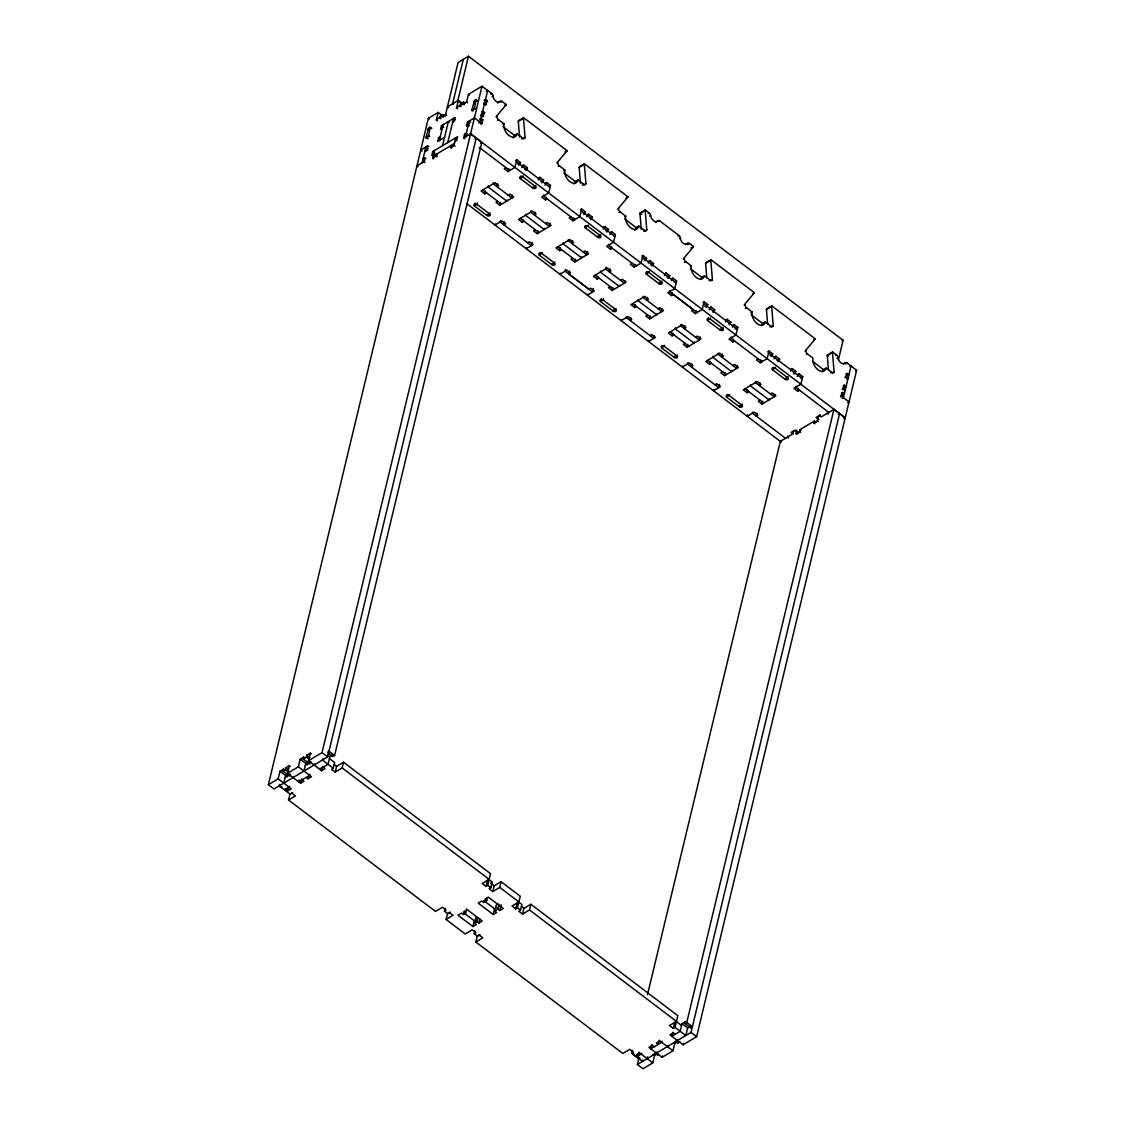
<?xml version="1.0" encoding="UTF-8"?>
<svg xmlns="http://www.w3.org/2000/svg" width="1125" height="1125" viewBox="0 0 1125 1125"><rect width="100%" height="100%" fill="white"/><g stroke="black" fill="none" stroke-linecap="round" stroke-linejoin="round"><path stroke-width="1.5" d="M476.058 99.591A2.264 0.956 -52.8 0 0 474.539 100.547L471.867 109.941A1.941 0.816 -52.8 0 0 472.823 110.602A1.941 0.816 -52.8 0 0 474.469 108.394L476.072 99.577M429.666 136.603L428.611 135.802L426.009 137.348A1.941 0.816 -52.8 0 0 426.966 138.009A1.941 0.816 -52.8 0 0 428.611 135.802L430.214 126.984A2.264 0.956 -52.8 0 0 428.681 127.955L426.009 137.348L428.119 138.952M476.423 100.223L477.478 101.025M474.905 138.853L476.198 138.08L327.628 756.928L273.98 788.977L268.369 784.716L428.372 118.28L438.173 112.416L442.041 115.341M422.128 162.773L425.939 146.911L428.273 148.683M417.994 166.683L416.939 165.881L423.858 161.747L424.772 157.936L425.827 158.737M426.08 151.509L425.025 150.722L426.755 149.681L427.669 145.87L428.723 146.672M268.369 784.716L278.17 778.866L279.998 771.244L283.458 769.177L284.512 769.978M437.4 120.825L436.345 120.037L438.173 112.416M279.52 784.448L279.183 785.883L289.983 794.067M289.673 776.137L283.008 771.075L283.458 769.177M436.345 120.037L442.589 114.666L445.05 116.536M454.908 141.567L456.638 140.527L457.552 136.716L432.745 151.537L431.831 155.348L433.561 154.322M283.008 771.075L285.342 769.683L285.792 767.784L289.252 765.717L290.306 766.519M443.194 117.366L442.139 116.564L442.589 114.666M433.702 158.92L432.647 158.119L434.475 150.511M440.269 136.716L438.539 137.756L437.625 141.553L444.544 137.419M452.63 122.259L454.359 121.219L455.273 117.422L441.436 125.691L440.522 129.502L442.252 128.461M283.795 783.127L285.623 775.505L288.647 773.691M302.133 779.78L304.003 781.2L300.544 783.267L287.423 773.325L289.252 765.717M439.355 140.527L443.166 124.664M442.139 116.564L445.598 114.497L458.1 62.452L468.478 56.25L843.103 340.284L838.434 359.719M432.647 158.119L436.106 156.052L436.556 154.153L437.611 154.955M285.145 788.709L284.794 790.144L289.673 786.305M288.619 775.336L288.914 774.155M442.561 145.673L448.355 121.556L449.17 122.175M463.289 59.358L452.616 103.781L453.431 104.4M285.947 789.455L287.817 790.875L288.858 786.586M293.048 777.586L293.302 776.517M642.909 1059.961L642.558 1061.381L631.758 1053.197L633.488 1052.17L629.747 1049.33L622.828 1053.464L475.847 942.019L482.766 937.884L479.025 935.044L477.295 936.084L474.188 933.736L475.917 932.695L472.177 929.855L465.244 933.989L446.105 919.477L453.023 915.342L449.283 912.502L447.553 913.542L444.445 911.18L446.175 910.153L442.434 907.313L435.516 911.447L288.534 800.016L289.898 794.292L292.669 792.647M447.75 142.566L453.544 118.448L455.175 119.7M468.478 56.25L457.805 100.673L461.911 103.781M287.423 773.325L298.364 766.8L300.192 759.178L303.652 757.111L304.706 757.913M457.58 108.759L456.539 107.972L458.367 100.35L462.923 103.809M309.867 764.072L303.188 759.009L303.652 757.111M456.539 107.972L463.627 102.094L465.033 103.162M451.575 148.233L450.52 147.431L450.984 145.533L452.742 146.869M299.095 780.061L298.659 781.847L309.6 775.322L309.853 774.239M303.188 759.009L306.366 757.125L306.83 755.212L310.289 753.145L311.344 753.947M464.217 104.808L463.163 104.006L463.627 102.094M300.544 783.267L301.57 778.992M450.52 147.431L453.994 145.364L455.822 137.756M303.975 771.061L305.803 763.439L307.969 762.145M323.156 767.222L325.027 768.642L321.567 770.709L308.461 760.767L310.289 753.145M463.163 104.006L466.622 101.939L468.45 94.317L482.006 86.217L491.611 93.459A2.587 1.631 59.1 0 1 493.073 96.061A5.175 3.248 59.1 0 0 495.984 101.278A5.175 3.248 59.1 0 0 500.133 101.419A2.587 1.631 59.1 0 1 502.2 101.489L506.152 104.484A2.587 1.631 59.1 0 1 505.941 104.977L496.013 116.873M308.812 763.27L309.094 762.089M306.141 777.389L308.011 778.809L309.037 774.52M464.709 138.755L463.655 137.953L464.569 134.142L466.298 133.116L467.353 133.917M467.606 126.689L466.552 125.902L467.466 122.091L474.413 117.942L481.908 123.623L480.938 124.2M314.072 765.028L314.339 763.959M465.412 136.912L469.223 121.036L470.63 122.105M308.461 760.767L322.017 752.667L482.006 86.217M319.95 768.206L319.697 769.289L328.064 764.283L329.892 756.675L332.48 755.114M322.777 758.602L322.439 760.022L333.239 768.22L331.509 769.247L335.25 772.087L342.183 767.953L343.547 762.244L490.528 873.675L489.15 879.384L482.231 883.519L485.986 886.359L487.716 885.333L489.08 879.623L492.188 881.972L490.809 887.681L489.08 888.722L492.834 891.562L499.753 887.414L501.117 881.705L520.27 896.217L518.892 901.927L511.973 906.075L515.714 908.916L517.444 907.875L518.822 902.166L521.916 904.514L520.552 910.223L518.822 911.264L522.562 914.105L529.495 909.97L530.859 904.247L677.841 1015.692L676.462 1021.402L669.544 1025.536L673.298 1028.377L675.028 1027.35L676.392 1021.627L681.581 1025.564M321.567 770.709L322.594 766.42M481.908 123.623L482.822 119.812L480.952 118.392L479.658 119.166M482.695 116.902L484.58 112.514L482.709 111.094L481.57 111.769M485.508 105.159L487.392 100.772L485.522 99.352L484.228 100.125M327.98 752.78L332.887 756.506L333.183 755.311M332.887 756.506L334.617 755.466L481.823 142.341L470.587 133.819L463.655 137.953M333.239 768.22L334.617 762.497L329.428 758.573M335.25 772.087L336.628 766.378L343.547 762.244M475.172 203.119L474.483 205.987L486.984 215.452A1.941 1.266 13.5 0 0 489.684 215.733A1.941 1.266 13.5 0 0 489.572 213.891L489.825 212.822M477.436 202.992L477.07 204.441L474.483 205.987A1.941 1.266 13.5 0 1 474.384 204.131A1.941 1.266 13.5 0 1 477.084 204.427L489.572 213.891L486.97 215.452L487.238 214.369M497.616 183.783L496.927 186.637L498.656 185.611L494.916 182.77L481.064 191.039L484.819 193.88L485.508 191.025M488.278 185.822L488.011 186.891L506.742 201.094L507.009 200.025M493.467 182.714L493.214 183.783L511.945 197.986L512.62 195.131M495.239 223.988L494.986 225.056L501.919 220.908L505.659 223.748L503.93 224.775L504.619 221.92M497.784 201.361L496.055 202.402L499.795 205.242L500.484 202.387M505.983 167.681L504.253 168.722L508.008 171.562L508.683 168.708M510.005 169.439L509.752 170.522L479.264 147.403M500.428 220.88L500.175 221.948L531.394 245.616L532.167 242.409M518.752 165.319L520.509 162.633L516.769 159.792L514.927 167.428L508.008 171.562M520.959 176.062L520.355 178.566L532.842 188.03A1.941 1.266 13.5 0 0 535.542 188.325A1.941 1.266 13.5 0 0 535.43 186.483L535.697 185.414M525.783 170.423L527.386 167.85L523.631 165.009L521.873 167.681M523.209 175.936L520.355 178.566A1.941 1.266 13.5 0 1 520.242 176.738A1.941 1.266 13.5 0 1 522.942 177.019L535.444 186.483L532.842 188.03L533.109 186.961M535.078 212.189L534.389 215.044L536.119 214.017L532.378 211.177L518.527 219.445L522.281 222.286L522.97 219.431M525.741 214.214L525.473 215.297L544.205 229.5L544.472 228.417M531.014 210.755L530.677 212.189L549.408 226.392L550.167 223.172M541.856 182.827L543.614 180.155L539.873 177.314L538.27 179.902M526.458 247.655L526.205 248.723L533.138 244.575L529.397 241.734L527.667 242.775M543.727 195.005L543.459 196.073L574.678 219.755L574.945 218.672M547.2 198.928L545.47 199.955L541.716 197.128L548.648 192.98L550.477 185.358L546.736 182.517L544.978 185.203M535.247 229.767L533.517 230.808L537.258 233.648L537.947 230.794M545.47 199.955L546.145 197.1M540.028 252.717L539.409 255.22L551.911 264.67A1.941 1.266 13.5 0 0 554.611 264.966A1.941 1.266 13.5 0 0 554.513 263.123L542.011 253.659A1.941 1.266 13.5 0 0 539.325 253.364A1.941 1.266 13.5 0 0 539.423 255.206L542.278 252.591M552.164 263.602L551.897 264.684L554.766 262.055M572.541 240.595L571.852 243.45L573.581 242.409L569.841 239.569L555.989 247.852L559.744 250.692L560.433 247.838M563.203 242.62L562.936 243.689L581.667 257.892L581.934 256.823M560.18 273.206L559.913 274.289L566.859 270.141L570.6 272.981L568.87 274.008L588.839 289.167L590.569 288.141L594.309 290.981L587.391 295.116L587.644 294.047M568.392 239.527L568.139 240.595L586.87 254.798L587.63 251.578M570.923 216.914L569.194 217.955L572.934 220.795L573.623 217.941M565.538 269.395L565.116 271.181L592.58 292.008L593.438 288.436M583.692 214.552L585.45 211.866L581.695 209.025L579.853 216.647L845.227 417.839L843.905 418.627M568.87 274.008L569.559 271.153M572.709 258.173L570.98 259.214L574.72 262.055L575.409 259.186M585.816 225.647L585.281 227.798L597.783 237.262A1.941 1.266 13.5 0 0 600.469 237.558A1.941 1.266 13.5 0 0 600.37 235.716L600.638 234.647M590.723 219.656L592.312 217.083L588.572 214.242L586.814 216.914M588.15 225.169L585.295 227.798A1.941 1.266 13.5 0 1 585.183 225.956A1.941 1.266 13.5 0 1 587.883 226.252L600.384 235.716L597.783 237.262L598.12 235.842M606.797 232.059L608.555 229.388L604.8 226.547L603.211 229.12M444.445 911.18L445.134 908.325M610.003 268.988L609.314 271.856L611.044 270.816L607.303 267.975L593.452 276.244L597.206 279.084L597.895 276.23M600.666 271.027L600.398 272.095L619.13 286.298L619.397 285.23M446.105 919.477L447.483 913.767L450.253 912.108M608.653 244.238L608.4 245.306L635.864 266.133L636.131 265.064M612.127 248.161L610.397 249.187L606.656 246.347L613.589 242.213L615.417 234.591L611.677 231.75L609.919 234.436M606.023 267.216L605.602 269.002L624.333 283.191L624.923 280.702M610.397 249.187L611.086 246.333M601.284 298.758L600.595 301.613L613.083 311.077A1.941 1.266 13.5 0 0 615.797 311.372A1.941 1.266 13.5 0 0 615.684 309.53L615.938 308.447M603.534 298.631L603.197 300.052L600.595 301.613A1.941 1.266 13.5 0 1 600.497 299.77A1.941 1.266 13.5 0 1 603.197 300.052L615.684 309.53L613.083 311.077L613.35 310.008M610.172 286.58L608.442 287.606L612.183 290.447L612.872 287.592M475.931 917.353L474.567 923.062L476.438 924.483L472.978 926.55L457.988 915.202L461.447 913.12L463.331 914.541L465.652 913.148L466.692 908.873M472.978 926.55L474.342 920.841L476.648 919.463M621.366 319.598L621.112 320.681L628.031 316.533L631.772 319.373L630.042 320.414L630.731 317.559M474.188 933.736L474.877 930.867M474.567 923.062L476.902 921.67L477.928 917.395M632.123 263.306L630.394 264.333L634.134 267.173L634.823 264.319M485.986 886.359L487.35 880.65L489.08 879.623M476.902 921.67L478.772 923.091L479.798 918.816M475.847 942.019L477.211 936.309L479.981 934.664M626.555 316.505L626.302 317.573L653.766 338.4L654.37 335.897M498.234 904.022L496.125 905.288L494.747 910.997L496.631 912.417L493.172 914.484L478.181 903.136L481.641 901.055L483.511 902.475L486.689 900.591L487.378 897.736M645.202 260.747L646.636 258.258L642.895 255.417L641.067 263.039L634.134 267.173M492.834 891.562L494.198 885.839L501.117 881.705M647.466 297.394L646.777 300.248L648.506 299.222L644.766 296.381L630.914 304.65L634.669 307.491L635.358 304.636M638.128 299.433L637.861 300.502L656.592 314.705L656.859 313.636M647.086 271.688L646.481 274.191L658.969 283.655A1.941 1.266 13.5 0 0 661.669 283.95A1.941 1.266 13.5 0 0 661.57 282.108L661.823 281.039M651.909 266.048L653.498 263.475L649.758 260.634L648.323 263.109M493.172 914.484L494.536 908.775L496.842 907.397M643.317 296.325L643.064 297.394L661.795 311.597L662.47 308.742M649.336 271.561L646.481 274.191A1.941 1.266 13.5 0 1 646.383 272.348A1.941 1.266 13.5 0 1 649.083 272.63L661.57 282.108L658.969 283.655L659.222 282.586M494.747 910.997L497.925 909.113L498.952 904.823M497.925 909.113L499.795 910.533L501.173 904.809M647.634 314.986L645.905 316.012L649.645 318.853L650.334 315.998M648.83 340.439L648.577 341.508L655.509 337.359L651.769 334.519L650.039 335.559M667.983 278.452L669.741 275.78L665.986 272.939L664.397 275.512M515.714 908.916L517.092 903.192L518.822 902.166M669.839 290.63L669.586 291.698L697.064 312.525L697.317 311.456M706.064 307.336L707.822 304.65L704.081 301.809L702.239 309.431L695.32 313.58L691.566 310.739L693.295 309.698L673.327 294.539L671.597 295.58L667.856 292.739L674.775 288.605L676.603 280.983L672.863 278.142L671.428 280.631M522.562 914.105L523.941 908.395L530.859 904.247M671.597 295.58L672.286 292.725M662.316 345.853L661.795 348.005L674.283 357.455A1.941 1.266 13.5 0 0 676.997 357.75A1.941 1.266 13.5 0 0 676.884 355.908L677.137 354.839M664.65 345.375L661.795 348.005A1.941 1.266 13.5 0 1 661.697 346.148A1.941 1.266 13.5 0 1 664.397 346.444L676.884 355.908L674.283 357.469L674.634 356.034M684.928 325.8L684.239 328.655L685.969 327.628L682.228 324.788L668.377 333.056L672.131 335.897L672.82 333.042M675.591 327.825L675.323 328.908L694.055 343.111L694.322 342.028M680.78 324.731L680.527 325.8L699.258 340.003L700.017 336.783M682.552 365.991L682.298 367.059L689.231 362.925L692.972 365.766L691.242 366.792L691.931 363.938M685.097 343.378L683.367 344.419L687.108 347.259L687.797 344.405M695.32 313.58L695.995 310.711M687.741 362.897L687.487 363.966L718.706 387.633L719.48 384.413M708.356 317.728L707.653 320.583L720.155 330.047A1.941 1.266 13.5 0 0 722.855 330.342A1.941 1.266 13.5 0 0 722.742 328.5L723.009 327.417M713.095 312.441L714.698 309.853L710.944 307.012L709.186 309.698M710.522 317.953L707.667 320.583A1.941 1.266 13.5 0 1 707.555 318.741A1.941 1.266 13.5 0 1 710.255 319.036L722.756 328.5L720.155 330.047L720.422 328.978M722.391 354.206L721.702 357.061L723.431 356.02L719.691 353.18L705.839 361.463L709.594 364.303L710.269 361.448M713.053 356.231L712.786 357.3L731.517 371.503L731.784 370.434M718.242 353.137L717.989 354.206L736.72 368.409L737.395 365.555M729.169 324.844L730.927 322.172L727.186 319.331L725.583 321.905M713.77 389.658L713.517 390.741L720.45 386.592L716.695 383.752L714.966 384.778M731.025 337.022L730.772 338.091L761.991 361.758L762.244 360.689M734.513 340.945L732.783 341.972L729.028 339.131L735.961 334.997L737.789 327.375L734.048 324.534L732.291 327.22M722.559 371.784L720.83 372.825L724.57 375.666L725.259 372.797M732.783 341.972L733.458 339.117M727.425 394.369L726.722 397.238L739.223 406.688A1.941 1.266 13.5 0 0 741.923 406.983A1.941 1.266 13.5 0 0 741.825 405.141L742.078 404.072M729.591 394.608L726.722 397.238A1.941 1.266 13.5 0 1 726.623 395.381A1.941 1.266 13.5 0 1 729.337 395.677L741.825 405.141L739.209 406.702L739.477 405.619M759.853 382.598L759.164 385.467L760.894 384.427L757.153 381.586L743.302 389.855L747.056 392.695L747.731 389.841M750.516 384.637L750.248 385.706L768.98 399.909L769.247 398.841M747.577 414.872L747.225 416.292L754.158 412.158L757.913 414.998L756.183 416.025L756.872 413.17M755.705 381.53L755.452 382.612L774.183 396.802L774.773 394.312M758.236 358.931L756.506 359.958L760.247 362.798L760.936 359.944M752.681 412.13L752.428 413.198L785.672 438.398M771.005 356.569L772.762 353.883L769.008 351.042L767.166 358.664L760.247 362.798M760.022 400.191L758.292 401.217L762.033 404.058L762.722 401.203M773.213 367.312L772.594 369.816L785.095 379.28A1.941 1.266 13.5 0 0 787.781 379.575A1.941 1.266 13.5 0 0 787.683 377.733L787.95 376.65M778.036 361.673L779.625 359.086L775.884 356.245L774.127 358.931M775.463 367.186L772.608 369.816A1.941 1.266 13.5 0 1 772.481 367.973A1.941 1.266 13.5 0 1 775.195 368.269L787.697 377.733L785.095 379.28L785.348 378.211M794.109 374.077L795.867 371.405L792.112 368.564L790.523 371.138M631.758 1053.197L632.447 1050.342M647.48 994.739L780.328 441.38L793.027 433.8L793.716 430.945M795.966 386.255L795.713 387.323L828.956 412.538M799.439 390.178L797.709 391.205L793.969 388.364L800.902 384.216L802.73 376.608L798.989 373.767L797.231 376.439M637.622 1054.266L636.947 1057.12L641.812 1053.295M797.709 391.205L798.398 388.35M639.127 1052.156L638.1 1056.431L636.216 1055.011L639.689 1052.944L652.795 1062.886L642.994 1068.75L637.369 1064.489L639.014 1057.669M787.584 436.036L788.344 438.019M795.347 430.369L796.106 430.327M797.077 434.433L796.022 433.631L796.852 430.284M647.17 1058.625L647.606 1056.839M651.839 1044.548L650.812 1048.838L661.739 1042.298L662.006 1041.23M796.022 433.631L799.495 431.564L799.945 429.652L814.373 421.045L816.117 422.367M652.795 1062.886L654.623 1055.278L657.436 1053.591M659.306 1040.091L658.28 1044.366L656.409 1042.945L659.869 1040.878L672.989 1050.82L662.048 1057.359L648.942 1047.417L652.402 1045.35L654.272 1046.77M656.438 1053.098L656.691 1052.03M655.172 1053.239L657.633 1055.109L657.914 1053.914M814.964 423.745L813.909 422.944L814.373 421.045M662.048 1057.359L662.386 1055.925M813.909 422.944L817.369 420.877L818.311 417.052L820.378 414.591M667.364 1046.559L667.617 1045.491M673.298 1028.377L674.663 1022.667L676.392 1021.627M672.778 1032.342L671.836 1036.266L680.203 1031.273L682.031 1023.652L685.491 1021.584L686.545 1022.386M672.989 1050.82L674.817 1043.213L677.841 1041.398M827.381 412.242L828.155 414.225M677.461 1040.527L677.714 1039.458M675.352 1041.173L677.812 1043.044L678.108 1041.848M845.198 417.853L833.962 409.331L686.77 1022.456L692.381 1026.717L690.652 1027.758L685.041 1023.497L685.491 1021.584M675.295 1034.198L673.425 1032.778L669.966 1034.845L683.072 1044.788L683.423 1043.367M690.244 1026.366L687.656 1027.913L685.828 1035.534L675.028 1027.35M840.572 396.872L842.456 392.47L844.341 393.891L841.092 395.831M842.33 389.573L844.214 385.172L846.084 386.592L843.497 388.153M845.142 377.831L847.027 373.43L848.911 374.85L845.339 376.987M690.652 1027.758L690.947 1026.562M637.369 1064.489L691.017 1032.427L839.587 413.592L838.294 414.366M683.072 1044.788L696.628 1036.688L856.631 370.237L847.083 362.967A2.587 1.631 59.1 0 0 845.016 362.911A5.175 3.248 59.1 0 1 840.881 362.77A5.175 3.248 59.1 0 1 837.956 357.553A2.587 1.631 59.1 0 0 836.494 354.938L832.542 351.942L827.353 355.05A2.587 1.631 59.1 0 0 827.297 355.655L828.492 370.139M556.861 163.012L566.789 151.102A2.587 1.631 59.1 0 0 567 150.609L523.547 117.675L518.344 120.769A2.587 1.631 59.1 0 0 518.302 121.373L519.595 137.081M617.709 209.137L627.638 197.227A2.587 1.631 59.1 0 0 627.848 196.748L584.381 163.8L579.192 166.908A2.587 1.631 59.1 0 0 579.136 167.513L580.444 183.206M683.325 258.891L693.253 246.98A2.587 1.631 59.1 0 0 693.464 246.502L689.513 243.506A2.587 1.631 59.1 0 0 687.445 243.436A5.175 3.248 59.1 0 1 683.297 243.295A5.175 3.248 59.1 0 1 680.372 238.078A2.587 1.631 59.1 0 0 678.923 235.477L659.784 220.964A2.587 1.631 59.1 0 0 657.703 220.894A5.175 3.248 59.1 0 1 653.569 220.753A5.175 3.248 59.1 0 1 650.644 215.536A2.587 1.631 59.1 0 0 649.181 212.92L645.23 209.925L640.041 213.033A2.587 1.631 59.1 0 0 639.984 213.637L641.278 229.331M744.173 305.016L754.102 293.119A2.587 1.631 59.1 0 0 754.312 292.627L710.859 259.678L705.656 262.786A2.587 1.631 59.1 0 0 705.614 263.391L706.809 277.875M805.022 351.155L814.95 339.244A2.587 1.631 59.1 0 0 815.147 338.766L771.694 305.817L766.505 308.911A2.587 1.631 59.1 0 0 766.448 309.516L767.658 324.014M458.367 100.35L447.427 106.889L448.481 107.677M486.352 91.237L487.659 90.464L480.009 122.217L478.716 122.991M490.627 94.036L491.611 93.459M492.089 96.652L493.073 96.061M471.895 109.927L474.483 108.38L475.538 109.181M484.144 102.713L487.392 100.772M483.469 103.838L484.608 103.162L486.478 104.583M497.531 102.966L500.133 101.419M427.669 145.87L420.75 150.005L422.156 151.073M501.23 102.066L502.2 101.489M481.008 114.637L484.58 112.514M480.488 115.678L481.795 114.905L483.666 116.325M466.552 125.902L468.281 124.861L469.336 125.662M504.534 105.455L506.152 104.484M504.647 105.75L505.941 104.977M479.897 121.556L482.822 119.812M424.772 157.936L423.042 158.963L424.8 160.298M433.097 156.22L454.444 143.466M497.433 120.206L498.403 119.616L504.028 123.877A9.07 5.695 59.1 0 0 508.978 135.52A9.07 5.695 59.1 0 0 517.134 133.819L522.759 138.08A2.587 1.631 59.1 0 0 525.08 137.602L523.491 118.28A2.587 1.631 59.1 0 1 523.547 117.675M502.889 124.552L504.028 123.877M480.53 143.114L481.823 142.341M518.302 121.373L523.491 118.28M513.07 137.883A9.07 5.695 59.1 0 0 514.547 135.366L517.134 133.819M521.452 138.853L522.759 138.08M522.816 138.952L525.08 137.602M515.798 160.383L516.769 159.792M517.922 164.194L520.509 162.633M522.337 165.783L523.631 165.009M524.784 169.397L527.386 167.85M484.819 193.88L486.548 192.853M565.369 151.58L567 150.609M565.172 152.072L566.789 151.102M508.163 195.159L509.892 194.133L513.647 196.973L499.795 205.242M538.889 177.891L539.873 177.314M558.281 166.331L559.252 165.755L564.862 170.016A9.07 5.695 59.1 0 0 569.827 181.645A9.07 5.695 59.1 0 0 577.983 179.944L583.594 184.205A2.587 1.631 59.1 0 0 585.928 183.727L584.339 164.405A2.587 1.631 59.1 0 1 584.381 163.8M541.013 181.702L543.614 180.155M563.737 170.691L564.862 170.016M545.442 183.291L546.736 182.517M579.136 167.513L584.339 164.405M548.536 186.525L550.477 185.358M573.919 184.008A9.07 5.695 59.1 0 0 575.381 181.505L577.983 179.944M582.3 184.992L583.594 184.205M583.664 185.091L585.928 183.727M522.281 222.286L524.011 221.245M545.625 223.566L547.355 222.525L551.109 225.366L537.258 233.648M580.725 209.616L581.695 209.025M583.172 213.23L585.45 211.866M572.934 220.795L579.867 216.647L470.602 133.805M587.278 215.016L588.572 214.242M590.048 218.433L592.312 217.083M626.864 197.325L627.848 196.748M626.006 198.197L627.638 197.227M619.116 212.456L620.1 211.88L625.711 216.141A9.07 5.695 59.1 0 0 630.675 227.77A9.07 5.695 59.1 0 0 638.831 226.083L644.442 230.344A2.587 1.631 59.1 0 0 646.777 229.852L645.173 210.53A2.587 1.631 59.1 0 1 645.23 209.925M559.744 250.692L561.473 249.652M603.506 227.32L604.8 226.547M624.572 216.816L625.711 216.141M605.953 230.934L608.555 229.388M639.984 213.637L645.173 210.53M610.369 232.523L611.677 231.75M583.087 251.972L584.817 250.931L588.572 253.772L574.72 262.055M648.211 213.511L649.181 212.92M613.477 235.758L615.417 234.591M649.673 216.113L650.644 215.536M634.767 230.133A9.07 5.695 59.1 0 0 636.23 227.63L638.831 226.083M655.439 222.244L657.703 220.894M658.8 221.541L659.784 220.964M643.472 230.92L644.442 230.344M644.498 231.216L646.777 229.852M597.206 279.084L598.936 278.058M641.911 256.008L642.895 255.417M677.939 236.053L678.923 235.477M644.034 259.819L646.636 258.258M679.402 238.655L680.372 238.078M648.464 261.408L649.758 260.634M620.55 280.378L622.28 279.337L626.034 282.178L612.183 290.447M650.911 265.022L653.498 263.475M685.491 244.603L687.445 243.436M687.572 244.673L689.513 243.506M691.186 247.852L693.464 246.502M691.312 248.147L693.253 246.98M665.016 273.516L665.986 272.939M684.422 262.406L685.716 261.633L691.341 265.894A9.07 5.695 59.1 0 0 696.291 277.523A9.07 5.695 59.1 0 0 704.447 275.836L710.072 280.097A2.587 1.631 59.1 0 0 712.392 279.605L710.803 260.283A2.587 1.631 59.1 0 1 710.859 259.678M667.139 277.327L669.741 275.78M690.202 266.569L691.341 265.894M671.892 278.719L672.863 278.142M705.614 263.391L710.803 260.283M674.339 282.347L676.603 280.983M634.669 307.491L636.398 306.464M700.805 279.492A9.07 5.695 59.1 0 0 701.845 277.383L704.447 275.836M658.013 308.77L659.742 307.744L663.497 310.584L649.645 318.853M709.087 280.673L710.072 280.097M710.452 280.772L712.392 279.605M703.111 302.4L704.081 301.809M704.911 306.394L707.822 304.65M709.65 307.8L710.944 307.012M712.744 311.02L714.698 309.853M672.131 335.897L673.861 334.856M753.342 293.217L754.312 292.627M753.131 293.695L754.102 293.119M695.475 337.177L697.205 336.136L700.959 338.977L687.108 347.259M725.878 320.105L727.186 319.331M745.27 308.545L746.564 307.758L752.175 312.019A9.07 5.695 59.1 0 0 757.139 323.663A9.07 5.695 59.1 0 0 765.295 321.961L770.906 326.222A2.587 1.631 59.1 0 0 773.241 325.744L771.652 306.422A2.587 1.631 59.1 0 1 771.694 305.817M728.648 323.522L730.927 322.172M750.881 312.792L752.175 312.019M732.755 325.308L734.048 324.534M766.448 309.516L771.652 306.422M735.202 328.922L737.789 327.375M761.653 325.617A9.07 5.695 59.1 0 0 762.694 323.522L765.295 321.961M769.936 326.812L770.906 326.222M771.3 326.911L773.241 325.744M709.594 364.303L711.323 363.262M732.938 365.583L734.667 364.542L738.422 367.383L724.57 375.666M767.714 351.816L769.008 351.042M770.161 355.43L772.762 353.883M774.577 357.033L775.884 356.245M777.037 360.647L779.625 359.086M813.853 339.539L815.147 338.766M813.966 339.834L814.95 339.244M806.428 354.473L807.412 353.897L813.023 358.158A9.07 5.695 59.1 0 0 817.987 369.787A9.07 5.695 59.1 0 0 826.144 368.1L831.755 372.361A2.587 1.631 59.1 0 0 834.089 371.869L832.486 352.547A2.587 1.631 59.1 0 1 832.542 351.942M747.056 392.695L748.786 391.669M790.819 369.337L792.112 368.564M842.119 340.861L843.103 340.284M793.266 372.952L795.867 371.405M827.297 355.655L832.486 352.547M797.681 374.541L798.989 373.767M770.4 393.989L772.13 392.948L775.884 395.789L762.033 404.058M835.523 355.528L836.494 354.938M800.452 377.958L802.73 376.608M836.986 358.13L837.956 357.553M822.487 371.756A9.07 5.695 59.1 0 0 823.542 369.647L826.144 368.1M843.398 363.867L845.016 362.911M845.466 363.938L847.083 362.967M830.784 372.938L831.755 372.361M832.458 372.839L834.089 371.869M849.881 366.652L851.034 365.963L843.398 397.716L842.091 398.489M846.056 374.02L847.027 373.43M855.506 370.912L856.631 370.237M846.858 379.336L847.997 378.661L846.112 377.241M843.244 385.762L844.214 385.172M844.2 390.994L845.17 390.403L843.3 388.983M841.486 393.061L842.456 392.47M833.962 409.331L821.292 416.897L819.422 415.477L815.948 417.558L818.902 419.752M847.716 402.75L849.038 401.962L841.542 396.281M285.159 777.403L290.447 774.253M305.353 765.337L311.119 761.892M327.923 751.852L329.006 751.205L334.617 755.466M281.953 786.952L280.983 787.528L278.873 785.939M287.817 790.875L291.291 788.808L278.17 778.866M308.011 778.809L311.47 776.742L298.364 766.8M288.534 800.016L295.453 795.881L291.712 793.041M478.772 923.091L482.231 921.023L467.241 909.661L463.781 911.728L465.652 913.148M499.795 910.533L503.255 908.452L488.278 897.103L484.819 899.17L486.689 900.591M633.994 1053.998L633.122 1054.519L638.747 1058.78L639.928 1058.062M685.041 1023.497L686.77 1022.456M657.633 1055.109L658.645 1054.505M677.812 1043.044L679.992 1041.736M640.041 213.033L641.77 214.341M827.353 355.05L828.591 355.978M468.45 94.317L469.505 95.119M477.45 101.25L476.395 100.448L473.794 101.995L474.848 102.797M473.822 101.784L474.877 102.572M503.072 126.675L514.547 135.366M563.906 172.8L575.381 181.505M624.755 218.939L636.23 227.63M690.384 268.692L701.845 277.383M751.219 314.817L762.694 323.522M812.883 361.575L823.542 369.647M466.622 101.939L467.677 102.727M844.552 388.941L843.469 388.167A1.941 0.816 -52.8 0 1 843.159 388.913M471.867 109.941L472.95 110.728M460.448 103.992L461.855 105.061M459.998 105.905L461.053 106.692M467.466 122.091L469.575 123.68M516.291 161.705L550.013 187.27M581.231 210.938L614.953 236.503M642.431 257.33L676.153 282.881M703.603 303.722L737.325 329.288M768.544 352.955L802.266 378.52M445.598 114.497L446.653 115.298M464.569 134.142L466.327 135.478M440.255 116.058L441.309 116.859M439.805 117.97L440.859 118.758M441.436 125.691L443.672 127.392M428.372 118.28L429.427 119.081M430.566 127.631L431.62 128.433M453.994 145.364L455.034 146.166M817.369 420.877L818.423 421.678M431.564 128.672L430.509 127.87L427.908 129.417L428.963 130.219M427.964 129.178L429.019 129.98M438.539 137.756L440.789 139.458M799.945 429.652L801 430.453M432.745 151.537L434.995 153.239M482.822 189.998L501.553 204.187M520.284 218.391L539.016 232.594M557.747 246.797L576.478 261M595.209 275.203L613.941 289.406M632.672 303.609L651.403 317.798M670.134 332.002L688.866 346.205M707.597 360.408L726.328 374.611M745.059 388.814L763.791 403.017M436.106 156.052L437.161 156.853M799.495 431.564L800.536 432.366M426.755 149.681L427.809 150.483M798.539 433.294L794.616 430.312L791.156 432.38L793.027 433.8M423.858 161.747L424.913 162.548M466.678 203.569L781.369 442.181M327.783 755.072L329.892 756.675M682.031 1023.652L687.656 1027.913M322.017 752.667L327.628 756.928M342.183 767.953L489.15 879.384M499.753 887.414L518.892 901.927M529.495 909.97L676.462 1021.402M691.017 1032.427L696.628 1036.688M334.125 764.48L336.628 766.378M490.458 882.998L494.198 885.839M521.438 906.497L523.941 908.395M487.716 885.333L490.809 887.681M517.444 907.875L520.552 910.223M306.83 755.212L309.98 757.617M306.366 757.125L309.881 759.783M300.192 759.178L307.561 764.775M673.763 1042.411L674.817 1043.213M483.638 900.52L494.536 908.775M285.792 767.784L288.605 769.908M285.342 769.683L288.492 772.087M279.998 771.244L287.381 776.841M653.217 1054.209L654.623 1055.278M463.444 912.586L474.342 920.841M498.403 119.616A2.587 1.631 59.1 0 1 496.983 116.297M559.252 165.755A2.587 1.631 59.1 0 1 557.831 162.422M620.1 211.88A2.587 1.631 59.1 0 1 618.68 208.561M685.716 261.633A2.587 1.631 59.1 0 1 684.295 258.314M746.564 307.758A2.587 1.631 59.1 0 1 745.144 304.439M807.412 353.897A2.587 1.631 59.1 0 1 805.992 350.564"/></g></svg>
